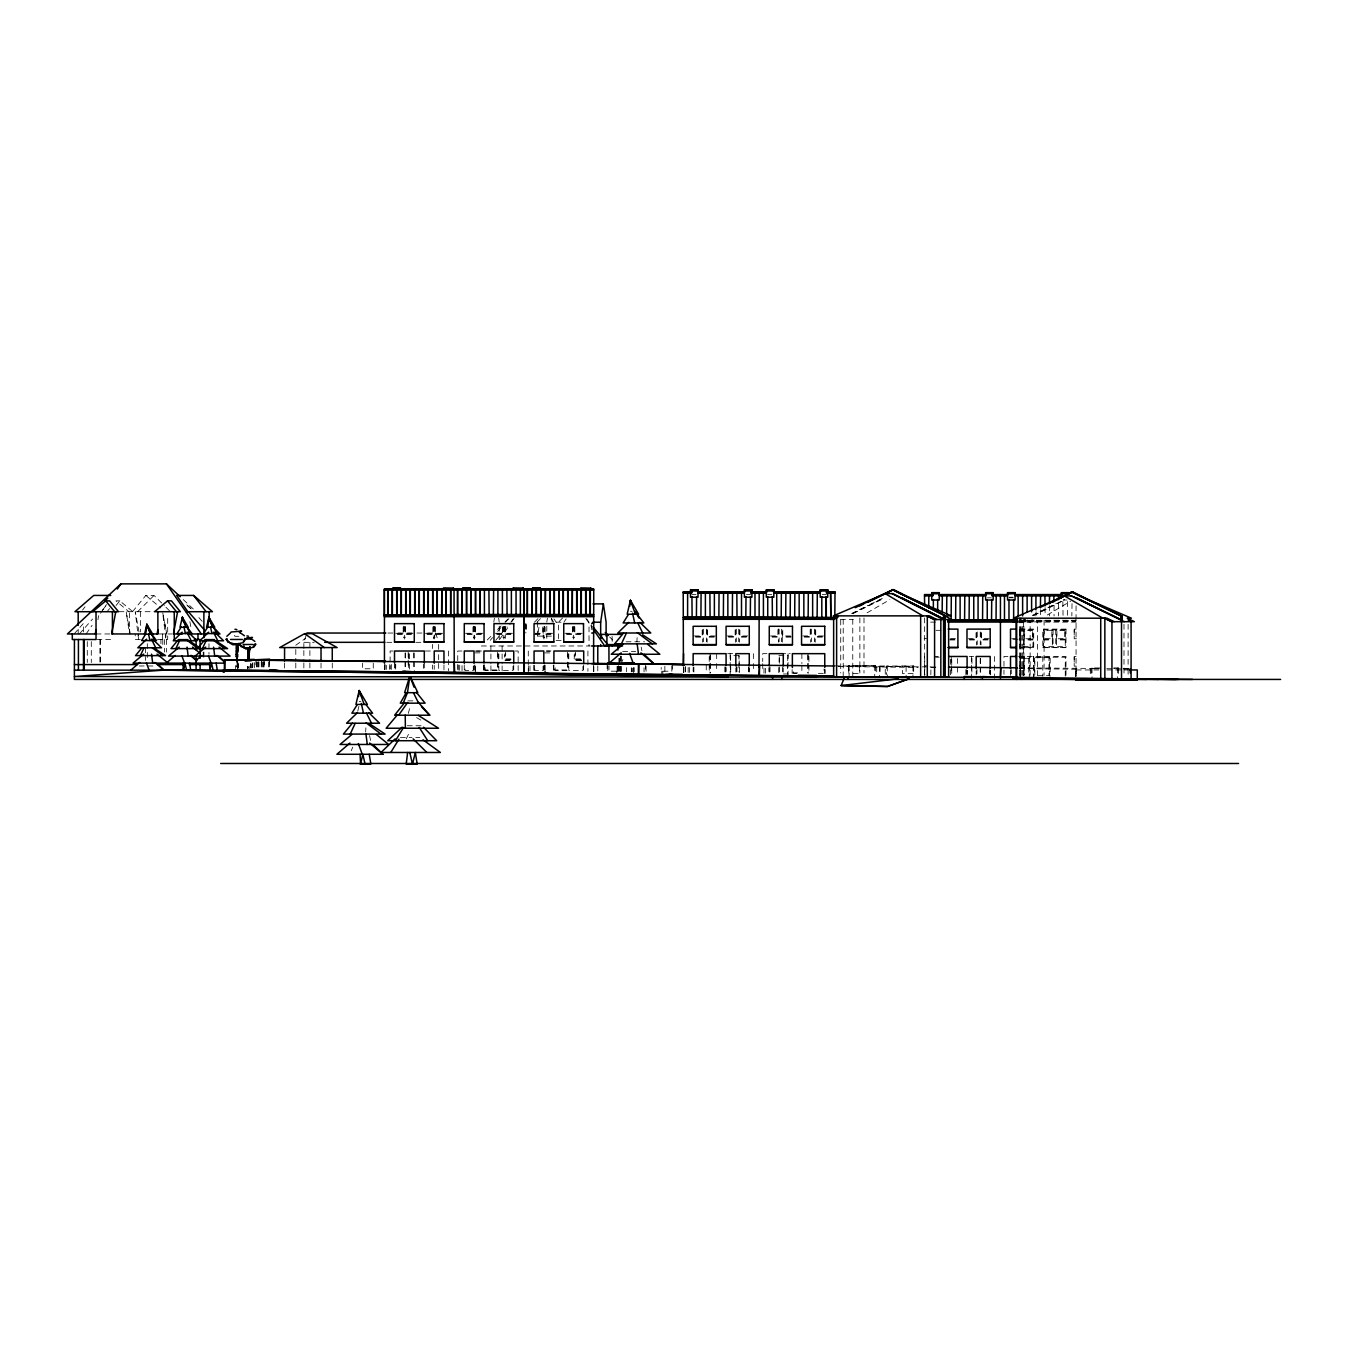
<?xml version="1.0" encoding="UTF-8"?>
<svg xmlns="http://www.w3.org/2000/svg" width="1348" height="1348" viewBox="0 0 1348 1348"><rect width="100%" height="100%" fill="white"/><g stroke="black" fill="none" stroke-linecap="round" stroke-linejoin="round"><path stroke-width="0.75" stroke-dasharray="5 3.75" d="M129.526 629.701L129.526 632.549L129.526 611.706M879.671 666.451L879.57 676.662M880.126 666.451L880.059 674.623M237.922 668.086L237.956 664.008M238.293 668.086L238.377 659.93M384.601 669.501L384.652 665.423M385.073 669.501L385.14 661.346M389.825 669.467L389.892 661.312M391.291 669.484L391.375 661.329M458.185 670.158L458.269 661.986M459.668 670.175L459.735 662.003M528.483 670.866L528.568 662.694M529.966 670.883L530.034 662.711M593.356 671.624L593.423 665.508M593.828 671.641L593.878 665.508M683.352 672.5L683.419 666.384M683.824 672.5L683.874 666.384M688.154 672.45L688.221 664.294M689.62 672.467L689.704 664.294M763.979 673.208L764.046 665.036M765.445 673.225L765.529 665.053M924.593 674.893L924.661 666.738M930.845 674.876L930.929 666.704L930.069 666.704M1075.822 676.426L1075.906 668.271L1076.277 676.443M247.863 669.097L247.897 666.519L248.318 667.58M250.509 667.563L250.543 663.486M252.278 667.58L252.329 663.502M252.767 667.597L252.868 659.425M254.553 667.614L254.62 661.497M235.546 668.945L235.597 665.71M247.409 669.265L247.442 666.552M365.662 731.998L365.898 727.853M636.896 641.783L637.115 637.638M493.789 622.203L494.396 618.125M551.383 636.121L537.65 636.121L539.116 626.18M546.799 622.203L547.406 618.125M97.898 619.692L98.64 615.699M632.263 671.826L633.172 667.951L631.926 671.826M357.726 711.239L359.141 705.408M408.292 713.429L410.23 706.251M303.856 648.506L303.856 642.322L306.266 634.891M433.82 638.598L435.64 633.038L427.333 633.038M351.255 750.701L352.772 747.146M620.973 664.059L624.006 656.931M406.254 738.839L409.944 731.357M510.858 622.203L513.15 618.867M499.872 639.104L510.504 623.652M511.684 621.934L514.043 618.496M563.885 622.203L566.16 618.867M86.104 633.964L92.102 625.32M100.51 613.239L106.526 604.595M82.548 610.071L85.042 606.819M102.583 610.071L106.307 605.185M107.048 611.706L109.592 608.605M116.029 605.505L119.837 600.854L132.795 611.706M132.492 611.706L145.854 595.428L154.026 595.428L164.456 605.774M490.234 640.367L492.61 637.537M497.665 631.471L501.54 626.837M495.676 640.367L506.983 626.837M74.106 633.964L83.374 623.45L83.509 633.964M79.414 633.964L92.574 619.035M487.251 639.997L491.666 635.515M497.564 629.516L503.461 623.534M504.927 622.035L507.876 619.052M505.416 622.203L509.578 617.974M534.465 622.203L538.711 617.873M536.959 622.203L541.205 617.873M562.588 617.974L558.443 622.203L558.443 640.367M137.631 611.706L154.026 595.428M295.768 645.254L305.625 638.295M1047.278 615.008L1070.565 601.225M867.084 612.835L889.849 599.675M1019.61 621.849L1026.89 618.193M1032.315 615.463L1055.905 603.601M1020.385 621.849L1027.665 618.193M1033.09 615.463L1064.566 599.641M1021.161 621.849L1028.44 618.193M1033.865 615.463L1064.718 599.944L1063.168 599.944M1025.98 620.029L1022.34 621.849L1022.34 679.426M1027.53 620.029L1023.89 621.849L1023.89 679.426M1027.968 621.849L1035.247 618.193M1033.781 620.029L1030.142 621.849L1030.142 675.314M1030.698 621.849L1034.337 620.029M851.616 613.509L868.146 605.37M869.965 604.46L882.822 598.124M852.391 613.509L883.597 598.124M853.166 613.509L884.372 598.124M238.849 636.29L234.923 636.29L232.968 632.953M926.497 638.379L924.172 638.75M926.497 665.76L924.172 666.131M1123.339 668.894L1130.332 668.793M1123.053 668.642L1128.175 668.625M691.794 594.401L696.006 594.401M746.421 594.401L750.617 594.401M767.602 594.401L771.797 594.401M822.213 594.401L826.425 594.401M1008.843 597.215L1013.039 597.215M987.511 597.804L991.269 597.804M1009.433 597.804L1013.19 597.804M1063.319 600.012L1067.077 600.012M119.837 600.854L115.945 600.854L128.903 611.706M630.443 611.301L632.111 611.301M118.894 611.706L154.144 611.706M840.478 619.372L853.335 619.372M1018.734 620.265L1076.243 620.265M1019.341 620.484L1076.058 620.484M1019.577 620.788L1075.603 620.788M1019.577 621.293L1075.603 621.293L1075.603 619.979M1016.089 621.849L1037.421 621.849L1037.421 675.314M930.609 622.119L938.831 622.119M1018.734 622.119L1076.243 622.119M556.117 622.203L561.947 622.203M525.855 624.107L526.04 631.993M526.04 624.562L526.04 631.521M1020.183 629.112L1033.714 629.112L1033.714 647.663L1020.183 647.663M1076.058 629.112L1074.204 629.112L1074.204 638.75L1076.53 638.75L1074.204 638.379M1019.391 629.853L1032.972 629.853L1032.972 646.636L1019.391 646.636M1074.204 629.853L1074.204 637.739M935.916 630.308L941.797 630.308M387.87 633.038L396.177 633.038M398.25 633.038L414.864 633.038M416.936 633.038L425.243 633.038M395.722 633.29L403.187 633.29L403.187 624.849M413.061 633.29L405.596 633.29L405.596 624.849M425.412 633.29L432.876 633.29L432.876 624.849M442.751 633.29L435.286 633.29L435.286 624.849M465.498 633.29L472.963 633.29L472.963 624.849M482.938 633.29L475.473 633.29L475.473 624.849M495.188 633.29L502.652 633.29L502.652 624.849M512.526 633.29L505.062 633.29L505.062 624.849M535.257 633.29L542.739 633.29L542.739 624.849M552.562 633.29L545.097 633.29L545.097 624.849M564.964 633.29L572.428 633.29L572.428 624.849M582.302 633.29L574.838 633.29L574.838 624.849M397.357 633.762L403.642 633.762L403.642 626.264M411.426 633.762L405.141 633.762L405.141 626.264M427.046 633.762L433.348 633.762L433.348 626.264M441.116 633.762L434.831 633.762L434.831 626.264M467.133 633.762L473.418 633.762L473.418 626.264M481.303 633.762L475.001 633.762L475.001 626.264M496.822 633.762L503.107 633.762L503.107 626.264M510.892 633.762L504.607 633.762L504.607 626.264M534.802 633.762L543.193 633.762L543.193 626.264M550.928 633.762L544.643 633.762L544.643 626.264M566.598 633.762L572.883 633.762L572.883 626.264M580.668 633.762L574.366 633.762L574.366 626.264M96.028 633.964L109.963 633.964M159.283 633.964L172.156 633.964M397.357 634.504L403.642 634.504L403.642 637.84M411.426 634.504L405.141 634.504L405.141 637.84M427.046 634.504L433.348 634.504L433.348 637.84M441.116 634.504L434.831 634.504L434.831 637.84M467.133 634.504L473.418 634.504L473.418 637.84M481.303 634.504L475.001 634.504L475.001 637.84M496.822 634.504L503.107 634.504L503.107 637.84M510.892 634.504L504.607 634.504L504.607 637.84M534.802 634.504L543.193 634.504L543.193 637.84M550.928 634.504L544.643 634.504L544.643 637.84M566.598 634.504L572.883 634.504L572.883 637.84M580.668 634.504L574.366 634.504L574.366 637.84M694.338 635.953L702.19 635.953L702.19 627.511M715.451 635.953L707.616 635.953L707.616 627.511M727.28 635.953L735.132 635.953L735.132 627.511M747.736 635.953L739.9 635.953L739.9 627.511M770.483 635.953L777.897 635.953L777.897 627.511M790.602 635.953L782.767 635.953L782.767 627.511M802.768 635.953L810.182 635.953L810.182 627.511M823.544 635.953L815.709 635.953L815.709 627.511M695.635 636.408L702.645 636.408L702.645 628.909M714.17 636.408L707.144 636.408L707.144 628.909M728.577 636.408L735.587 636.408L735.587 628.909M746.455 636.408L739.445 636.408L739.445 628.909M772.101 636.408L778.369 636.408L778.369 628.909M791.074 636.408L782.312 636.408L782.312 628.909M804.385 636.408L810.654 636.408L810.654 628.909M822.263 636.408L815.237 636.408L815.237 628.909M695.635 637.149L702.645 637.149L702.645 642.17M714.17 637.149L707.144 637.149L707.144 642.17M728.577 637.149L735.587 637.149L735.587 642.17M746.455 637.149L739.445 637.149L739.445 642.17M772.101 637.149L778.369 637.149L778.369 642.17M791.074 637.149L782.312 637.149L782.312 642.17M804.385 637.149L810.654 637.149L810.654 642.17M822.263 637.149L815.237 637.149L815.237 642.17M950.492 638.75L956.372 638.75M968.201 638.75L976.036 638.75L976.036 630.308M989.314 638.75L981.462 638.75L981.462 630.308M1011.725 638.75L1017.588 638.75M949.818 639.222L955.075 639.222M969.482 639.222L976.508 639.222L976.508 631.723M988.017 639.222L981.007 639.222L981.007 631.723M1013.005 639.222L1018.262 639.222M1032.972 639.222L1024.194 639.222L1024.194 629.853M1043.537 639.222L1052.316 639.222L1052.316 629.853M1065.257 639.222L1056.478 639.222L1056.478 629.853M96.871 639.525L113.131 639.525M140.361 639.525L135.238 639.525L135.238 633.964M157.514 639.525L167.691 639.525L167.691 615.75M949.818 639.963L955.075 639.963M969.482 639.963L976.508 639.963L976.508 644.967M988.017 639.963L981.007 639.963L981.007 644.967M1032.972 639.963L1024.194 639.963L1024.194 646.636M1043.537 639.963L1052.316 639.963L1052.316 646.636M1065.257 639.963L1056.478 639.963L1056.478 646.636M556.117 640.367L563.885 640.367M626.062 641.783L644.546 641.783M303.856 642.322L314.236 642.322M386.741 642.322L393.161 642.322M415.807 642.322L422.227 642.322M481.354 645.978L590.121 645.978M1020.183 647.377L1033.714 647.377M1042.796 647.377L1065.998 647.377M393.043 651.017L390.111 651.017L390.111 668.861M425.412 651.017L431.731 651.017M461.909 651.017L457.747 651.017L457.747 672.821M476.484 651.017L482.803 651.017M515.206 651.017L518.154 651.017L518.154 670.832M546.395 651.017L550.894 651.017M474.951 651.101L482.23 651.101M546.496 651.101L550.136 651.101M622.624 651.59L635.649 651.59M474.951 652.87L482.23 652.87M544.676 652.87L551.265 652.954M727.684 653.662L737.575 653.662M766.928 653.662L762.732 653.662L762.732 661.598M780.644 653.662L790.214 653.662M733.885 655.532L739.344 655.532M778.874 655.532L787.973 655.532M730.245 655.617L730.717 661.75L730.616 655.617M787.973 655.617L787.586 661.75M924.644 656.476L924.829 674.842M934.383 656.476L938.242 656.476M969.246 656.476L973.61 656.476M1007.933 656.476L1003.974 656.476L1003.974 674.32M1018.515 656.476L1065.998 656.476L1065.998 678.28M1076.058 656.476L1074.204 656.476L1074.204 666.131L1076.53 666.131L1074.204 665.76M935.445 657.217L939.219 657.217M1019.61 657.217L1023.772 657.217L1023.772 675.87M1074.204 657.217L1074.204 665.103M510.825 658.902L505.669 658.902L505.669 651.943M580.584 658.902L575.444 658.902L575.444 651.943M511.044 659.357L505.197 659.357L505.197 653.443M580.819 659.357L574.973 659.357L574.973 653.443M510.033 660.385L504.455 660.385L504.455 654.589M581.662 660.385L574.231 660.385L574.231 654.589M139.164 665.979L155.761 665.979M886.445 666.502L913.809 666.03L886.445 666.03L886.596 674.657M1021.11 667.546L1022.222 667.361M1099.58 667.934L1091.155 667.934L1091.307 676.561M1113.718 667.934L1118.537 667.934L1113.718 668.406M1091.155 668.406L1099.648 668.406M1099.193 668.76L1090.296 668.76L1090.296 676.191M1098.822 669.956L1075.704 669.956L1075.704 676.089M1106.994 669.956L1128.023 669.956M611.251 671.203L618.446 671.203L618.446 665.626M797.628 672.871L793.584 672.871L793.584 668.878M796.887 673.343L793.113 673.343L793.113 669.13M818.354 673.343L824.016 673.343L824.016 669.13M913.135 673.461L902.469 673.461L902.469 666.03M783.424 673.983L787.973 673.983M407.888 700.859L414.881 700.859M359.208 701.516L360.876 701.516M407.281 725.746L422.059 725.746M400.407 737.508L411.983 737.508M415.791 737.508L419.868 737.508M834.665 665.861L938.36 667.041M1019.442 667.85L1098.991 668.49M1106.725 668.726L1129.826 668.793M838.085 666.519L918.072 667.429M930.609 667.563L939.118 667.664M1019.021 668.574L1075.94 669.231L1075.872 676.089M416.566 717.557L423.676 721.837M187.439 605.673L193.185 610.492M145.854 595.428L160.8 607.948M186.883 604.915L192.73 610.341M183.294 599.607L193.994 609.633M165.939 607.257L170.421 611.706M609.7 636.997L612.632 639.997M198.847 617.569L202.722 621.984M586.751 618.867L589.025 622.203L589.025 645.978M585.841 618.496L591.755 627.09M553.944 618.901L556.219 622.203M551.45 618.901L553.708 622.203M236.136 665.676L236.658 666.94M435.64 633.038L437.443 638.598M641.176 647.124L641.918 650.696M369.571 735.57L370.7 740.911M163.31 615.75L166.748 633.964L162.552 611.706M189.883 621.698L190.995 627.696M139.013 631.942L135.238 611.706L138.591 639.525L138.591 633.964M130.318 633.964L126.173 611.706L129.526 633.964M551.635 618.125L552.242 622.203M498.625 618.125L499.232 622.203M163.041 615.75L165.922 639.525L165.922 633.964M631.487 667.951L631.707 671.826M249.127 666.198L249.161 669.265M237.602 665.289L237.652 668.928M885.282 674.185L885.232 665.996L876.689 666.03L876.739 674.219M644.024 667.833L644.058 671.927M631.302 667.951L631.319 671.826M1128.108 624.309L1128.108 667.176M1128.108 669.231L1128.108 675.348M1123.996 624.309L1123.996 675.348M1118.385 668.406L1118.385 676.561M1117.66 667.934L1117.66 678.617M1092.032 667.934L1092.032 678.617M1076.058 605.791L1076.058 676.224M1072.031 603.601L1071.845 615.952M1067.532 601.562L1067.346 615.952M1065.257 676.157L1065.257 657.217L1050.176 657.217L1050.176 676.157M1062.864 601.562L1063.05 615.952M1058.551 603.601L1058.365 615.952M1055.737 629.853L1055.737 646.636M1054.069 605.623L1054.069 615.952M1053.058 629.853L1053.058 646.636M1049.384 605.623L1049.57 615.952M1049.435 676.157L1049.435 657.217L1034.354 657.217L1034.354 676.157M1045.088 607.662L1045.088 615.952M1044.077 620.232L1044.077 675.348M1042.796 656.476L1042.796 676.308M1040.403 609.684L1040.403 615.952M1036.107 611.722L1035.921 615.952M1033.714 656.476L1033.714 676.308M1033.613 656.476L1033.613 678.28M1029.299 656.476L1029.299 678.28M1028.743 658.431L1028.827 674.758M1024.514 656.476L1024.514 674.842M1023.351 621.849L1023.351 675.314M1021.161 617.822L1021.161 675.314M1020.756 629.853L1020.756 646.636M1020.487 658.431L1020.571 676.797M1020.385 617.822L1020.385 679.426M1020.015 629.853L1020.015 639.222M1020.015 639.963L1020.015 646.636M1020.015 656.476L1020.015 678.28M1019.61 617.822L1019.61 679.426M1019.56 630.308L1019.56 638.75M1011.253 669.653L1011.253 673.798M1010.511 670.36L1010.511 676.898M994.605 656.476L994.605 678.28M990.51 670.36L990.51 674.32M990.19 670.765L990.19 674.842M989.449 669.653L989.449 673.798M980.586 658.431L980.687 678.28M980.266 631.942L980.266 644.546M980.215 658.431L980.215 674.758M977.249 631.942L977.249 644.546M976.929 669.653L976.929 673.798M976.188 670.765L976.188 674.842M971.959 658.431L971.857 674.758M971.403 656.476L971.403 678.28M967.325 670.36L967.325 674.32M967.089 670.36L967.089 674.32M966.348 669.838L966.348 674.051M965.876 669.686L965.876 675.685M957.569 658.464L957.569 674.32M951.739 659.678L951.739 673.68M951.267 657.217L951.267 663.536M951.267 665.626L951.267 674.051M950.525 659.324L950.525 667.732M950.525 669.838L950.525 676.157M924.644 617.889L924.644 676.898M913.674 666.502L913.674 674.657M912.95 666.03L912.95 676.696M906.092 666.502L906.092 676.696M887.304 666.03L887.304 676.696M875.442 665.979L875.442 674.152M874.717 665.524L874.717 676.191M864.001 617.923L864.001 673.023M859.872 617.923L859.872 673.023M859.485 666.03L859.485 673.461L848.819 673.461L848.819 666.03M852.779 619.372L852.779 677.117M849.088 665.524L849.088 676.191M848.364 665.979L848.364 674.152M843.208 619.372L843.208 677.117M840.731 619.962L840.731 673.023M825.077 669.535L825.077 673.495M824.757 669.535L824.757 673.495M814.495 629.145L814.495 641.732M811.395 629.145L811.395 641.732M808.935 656.51L808.935 673.343M808.193 654.42L808.193 673.343M807.722 654.875L807.722 672.871M801.875 653.662L801.875 663.587M801.875 665.558L801.875 671.506M792.135 669.535L792.135 673.495M788.058 653.662L788.058 675.483M787.502 663.789L787.586 673.983M783.272 667.951L783.272 672.045M782.531 666.839L782.531 673.056M781.57 629.145L781.57 641.732M779.329 671.944L779.329 655.617L778.874 665.828M779.11 629.145L779.11 641.732M778.773 667.546L778.773 675.483M770.011 666.839L770.011 673.056M769.27 667.951L769.27 672.045M768.95 667.546L768.95 671.506M762.732 663.587L762.732 671.506M753.364 653.662L753.364 661.598M753.364 663.587L753.364 671.506M749.269 667.951L749.269 672.045M748.949 667.546L748.949 671.506M748.528 666.839L748.528 673.056M739.344 665.828L738.974 655.617L738.889 671.944M739.445 667.546L739.445 675.483M738.704 629.145L738.704 641.732M736.968 666.738L736.968 672.871M736.564 666.839L736.564 673.056M736.328 629.145L736.328 641.732M735.823 667.951L735.823 672.045M730.161 653.662L730.161 675.483M726.083 667.546L726.083 671.506M725.746 667.546L725.746 671.506M725.342 667.024L725.342 673.343M724.87 666.872L724.87 672.871M716.664 653.662L716.664 661.598M716.664 663.587L716.664 671.506M710.447 654.875L710.447 672.871M709.975 654.42L709.975 673.343M709.233 656.51L709.233 673.343M706.403 629.145L706.403 641.732M706.251 664.952L706.251 673.107M703.386 629.145L703.386 641.732M693.883 667.024L693.883 673.343M693.462 667.546L693.462 671.506M693.142 667.546L693.142 671.506M685.441 666.839L685.441 673.056M685.256 666.839L685.256 673.056M683.588 667.951L683.588 672.045L683.402 667.209M672.45 664.244L672.45 670.36M671.725 666.283L671.86 671.203L661.194 671.203L661.194 667.479M664.867 666.283L664.867 672.399M662.828 671.203L662.828 673.983M661.767 671.203L661.767 673.983M646.08 666.283L646.08 674.438M645.355 664.244L645.355 672.399M634.217 667.664L634.217 671.742M633.493 667.664L633.493 673.781M626.635 667.664L626.635 671.742M621.495 656.156L621.495 664.294M621.495 666.333L621.495 672.433M620.703 656.156L620.703 664.294M620.703 666.333L620.703 672.433M620.417 656.156L620.417 664.294M620.417 666.333L620.417 672.433M619.642 658.195L619.642 664.294M619.642 666.333L619.642 672.433M618.917 658.195L618.917 664.294M618.917 666.333L618.917 672.433M618.125 666.333L618.125 672.433M617.839 666.333L617.873 673.983M617.064 666.333L617.064 672.433M616.811 671.203L616.811 673.983M612.144 636.424L612.144 642.558M608.993 665.861L608.993 669.838M607.864 665.626L607.779 671.203M607.139 663.587L607.139 669.703M597.787 665.861L597.787 673.815M593.575 664.952L593.575 671.203M591.351 624.562L591.351 629.786M587.913 651.017L587.913 671.253M583.701 664.884L583.516 671.253M582.959 666.266L582.959 670.411L568.805 670.411L568.805 666.047M573.625 626.483L573.625 639.07M568.805 653.797L568.805 664.193M568.064 653.797L568.064 670.411L554.651 670.411L554.651 666.266M567.609 652.213L567.609 660.099M567.609 662.07L567.609 669.939L555.123 669.939L555.123 665.996M553.91 664.884L553.775 671.338M553.32 665.204L553.405 671.338M546.799 626.23L546.799 638.345M545.148 665.204L545.148 671.338M544.592 664.884L544.676 671.338M543.935 626.483L543.901 639.07M543.8 665.305L543.8 671.422M543.059 666.266L543.059 670.411L534.802 670.411L534.802 666.266M537.65 622.203L537.65 636.121M534.061 665.305L534.061 671.422M534.01 665.187L534.01 671.253M528.264 651.017L528.264 673.275M525.855 623.366L525.855 633.021M513.74 664.884L513.74 670.832M512.998 666.266L512.998 670.411L498.844 670.411L498.844 666.047M505.416 626.23L505.416 638.345M503.866 626.483L503.866 639.07M502.113 645.978L502.113 651.943M502.113 653.932L502.113 663.873M502.113 665.861L502.113 673.815M499.232 626.23L499.232 639.626M498.844 653.797L498.844 664.193M498.103 653.797L498.103 670.411L484.69 670.411L484.69 666.266M497.648 652.213L497.648 660.099M497.648 662.07L497.648 669.939L485.162 669.939L485.162 665.996M490.908 645.978L490.908 651.943M490.908 653.932L490.908 663.873M490.908 665.861L490.908 673.815M484.134 664.884L484.134 670.832M483.949 664.884L484.05 671.338M483.578 665.204L483.578 671.338M474.867 664.884L474.951 671.338M474.26 626.483L474.26 639.07M474.159 626.483L474.159 639.07M474.024 665.305L474.024 671.422M473.283 666.266L473.283 670.411L465.026 670.411L465.026 666.266M464.234 664.884L464.285 671.422M462.027 665.626L462.027 671.203M448.379 651.017L448.379 670.832M443.964 664.884L443.964 672.821M438.656 644.378L438.656 652.634M438.656 654.69L438.656 669.114M434.09 626.483L434.09 639.07M434.224 665.305L434.224 669.383M432.607 644.378L432.607 648.506M432.607 665.002L432.607 669.114M424.3 662.913L424.3 668.861M423.558 664.193L423.558 668.338M414.173 652.954L414.274 672.821M413.718 652.954L413.802 669.299M409.404 653.797L409.404 662.121M409.404 664.008L409.404 670.411M408.663 653.797L408.663 668.338M408.191 652.213L408.191 658.127M408.191 660.099L408.191 667.968M405.462 652.954L405.546 669.299M405.091 652.954L404.99 672.821M404.4 626.483L404.4 639.07M395.722 664.042L395.722 667.968M395.25 664.193L395.25 670.411M394.509 662.913L394.509 668.861M386.303 665.305L386.303 669.383M384.45 664.564L384.45 669.383M373.261 663.199L373.261 668.76L362.578 668.76L362.578 663.199M332.265 663.048L332.265 668.844M321.026 663.048L321.026 668.844M309.888 642.322L309.888 648.506M309.888 650.562L309.888 660.874M309.888 662.93L309.888 669.114M303.856 650.562L303.856 660.874M303.856 662.93L303.856 669.114M295.802 649.517L295.802 661.11M295.802 663.048L295.802 668.844M284.563 663.048L284.563 668.844M269.6 659.88L269.6 668.052M269.448 661.935L269.448 668.052M268.555 661.935L268.555 668.052M264.157 659.88L264.275 668.052M264.141 661.935L264.023 668.052M263.366 661.935L263.366 668.052M263.096 661.935L263.096 668.052M262.186 661.935L262.186 670.091M261.428 659.88L261.36 668.119M261.276 661.986L261.276 668.119M258.867 661.935L258.867 668.052M258.715 661.935L258.715 668.052M257.94 661.935L257.94 668.052M257.013 661.935L257.013 668.052M256.676 661.935L256.676 668.052M255.901 659.88L255.952 668.052M251.503 663.974L251.503 668.052M250.442 663.974L250.442 668.052M237.299 661.801L237.299 667.934M237.113 661.801L237.113 667.934M208.974 643.704L208.974 654.151M203.902 652.061L203.902 660.402M203.194 652.061L203.194 660.402M166.427 639.525L166.427 652.061M164.591 639.525L164.591 652.061M162.788 639.525L162.788 645.793M162.552 633.964L162.552 639.525M160.934 639.525L160.934 643.704M147.303 643.704L147.303 660.402M145.449 647.883L145.449 660.402M140.361 611.706L140.361 631.942M100.611 639.525L100.611 664.581M99.904 639.525L99.904 664.581M91.293 641.614L91.293 662.491M87.283 641.614L87.283 662.491M78.201 629.314L78.201 633.964M1065.998 629.112L1042.796 629.112L1042.796 647.663L1065.998 647.663L1065.998 629.112M1065.257 629.853L1043.537 629.853L1043.537 646.636L1065.257 646.636L1065.257 629.853M1032.501 630.308L1024.665 630.308L1024.665 638.75L1032.501 638.75L1032.501 630.308M1051.844 630.308L1044.009 630.308L1044.009 638.75L1051.844 638.75L1051.844 630.308M1064.785 630.308L1056.95 630.308L1056.95 638.75L1064.785 638.75L1064.785 630.308M1048.963 657.689L1034.826 657.689L1034.826 675.685L1048.963 675.685L1048.963 657.689M1029.198 658.33L1020.116 658.33L1029.198 658.431M510.033 660.014L504.455 660.014L510.033 660.099M581.662 660.014L574.231 660.014L581.662 660.099M875.593 665.524L848.212 665.979L875.593 665.524M730.717 671.944L730.717 663.789L730.616 671.944M475.423 671.338L475.423 665.204L475.322 671.338"/><path stroke-width="1.5" d="M236.877 657.217L236.928 651.387M248.521 659.425L248.554 654.521M523.85 662.896L523.749 673.107M524.321 662.896L524.22 673.107M638.447 663.907L638.345 674.253M638.901 663.907L638.8 674.253M669.501 675.87L669.535 674.303M224.341 672.18L224.442 659.897L238.377 659.93M224.88 670.108L224.981 659.913M454.175 672.416L454.276 662.138L454.63 672.416M758.958 675.449L759.514 665.154L759.413 675.466M1000.182 677.859L1000.738 667.58L1000.654 677.875M1130.281 672.871L1130.332 668.793M236.069 656.392L236.456 654.05M237.518 654.488L236.608 651L238.36 643.468L237.501 651.017L236.608 651M247.83 658.717L248.167 656.762M249.043 657.133L248.302 654.184L249.953 646.855L248.302 654.184M964.309 679.426L964.309 676.528L1129.708 678.903L1115.133 678.718M237.433 644.698L237.568 652.668M249.043 654.218L248.976 648.894M236.81 644.715L236.625 648.927L236.49 644.698M248.453 648.91L248.201 654.471M249.11 655.583L248.858 652.533L249.11 654.252M236.793 649.079L236.507 651.337M248.453 652.584L247.88 657.302M236.119 654.69L236.557 644.984M237.501 652.348L238.512 643.721L236.591 652.297M249.043 655.313L249.902 648.068L248.268 655.297M248.133 658.633L248.841 655.297M146.005 632.279L146.865 624.276L152.779 634.285L144.522 634.285L146.865 624.276L149.409 630.948M181.913 621.26L182.351 617.266L188.248 627.275L179.992 627.275L182.351 617.266L184.895 623.939M207.811 627.275L208.906 617.266L214.804 627.275L206.547 627.275L208.906 617.266L211.434 623.939M358.534 696.512L359.191 690.547L367.397 704.448L355.923 704.448L359.191 690.547L361.18 695.77M629.769 606.297L630.426 600.332L638.615 614.233L627.157 614.233L630.426 600.332L631.74 603.803M407.618 752.47L406.203 764.131L417.189 764.131L415.319 752.47L412.471 764.131L409.792 752.47M409.59 677.859L407.484 692.687L403.187 703.167M600.669 638.059L600.669 622.203L603.382 603.887L593.019 603.887M95.236 633.964L96.028 629.701M115.776 611.706L111.631 633.964L145.466 633.964M157.076 633.964L157.868 629.701L157.868 633.964L150.875 633.964M177.616 611.706L173.454 633.964L182.165 633.964M183.008 670.141L184.069 666.637M409.287 677.859L404.619 692.687L417.846 692.687L410.752 677.859M844.269 677.96L841.118 685.576L887.506 686.486L908.805 678.87L887.506 686.486L841.118 685.576L898.274 678.769M140.394 655.617L143.714 648.439M175.88 648.607L180.025 639.626M202.436 648.607L206.564 639.626M350.21 734.087L355.131 723.404M621.428 643.855L626.365 633.172M231.047 631.993L241.646 631.15L240.264 631.218M406.27 692.67L400.255 703.167L425.092 703.167L416.347 692.282M395.436 740.709L403.574 727.414M390.768 752.47L398.941 739.176M145.837 633.846L141.607 640.57L156.52 640.57L150.016 632.161M181.306 626.837L177.077 633.56L192.006 633.56L186.58 626.55M207.862 626.837L203.632 633.56L218.561 633.56L212.04 625.152M357.119 704.852L351.879 713.176L372.604 713.176L365.83 704.431M628.353 614.637L623.113 622.961L643.839 622.961L637.048 614.216M117.327 589.042L120.932 583.869L166.461 583.869L180.228 596.743M398.637 715.215L407.652 702.46M404.72 702.46L394.627 715.215L429.877 715.215L418.2 702.291M243.365 641.48L244.864 638.447L245.656 639.205L243.146 642.625L233.777 644.816C230.66 645.355 222.942 634.74 228.183 642.12L237.13 644.732L237.501 651.017L237.332 648.927L237.417 650.006M253.188 647.158L255.227 643.636L255.901 644.277L253.795 647.158L245.909 648.995L239.422 644.277L241.208 646.72L248.74 648.927L248.858 652.381M141.641 648.135L135.508 655.617L165.551 655.617L155.34 648.894M197.533 648.607L204.913 639.626L214.602 639.626M352.367 723.168L343.403 734.087L385.14 734.087L369.672 723.876M623.602 632.953L614.637 643.855L656.375 643.855L642.608 634.807M397.458 714.777L386.168 728.24L438.538 728.24L418.352 715.417M146.646 639.188L137.782 647.798L161.541 647.798L152.728 639.188M182.115 632.178L173.252 640.789L197.027 640.789L188.198 632.178M208.67 632.178L199.807 640.789L223.566 640.789L214.753 632.178M357.506 712.587L346.571 723.219L379.563 723.219L368.678 712.587M628.741 622.372L617.805 633.004L650.798 633.004L639.912 622.372M395.132 738.873L381.012 752.47L440.375 752.47L423.019 739.816M402.209 727.111L387.735 740.709L436.685 740.709L423.525 727.246M120.932 583.869L67.4 633.964L96.028 633.964M104.891 600.854L107.806 598.141M226.835 636.29L230.559 632.835M130.807 670.158L139.771 662.458M166.293 663.132L175.24 655.448M195.831 660.571L201.796 655.448M349.941 743.051L336.899 754.273L383.017 754.273L372.924 744.568M608.116 664.059L621.175 652.836M143.731 654.117L133.064 663.098L224.088 663.132M179.217 647.107L168.551 656.088L230.104 656.088L219.067 647.107M195.106 656.088L205.755 647.107M351.879 734.491L340.033 744.467L388.645 744.467L376.378 734.491M623.096 644.277L611.251 654.252L659.863 654.252L647.613 644.277M92.759 611.706L105.717 600.854L109.609 600.854L118.506 611.706L74.932 611.706L93.753 595.428L110.738 595.428M167.556 600.854L154.599 611.706L180.346 611.706L171.449 600.854L167.556 600.854L176.453 611.706M304.631 633.661L279.676 647.579L337.152 647.579L312.197 633.661L304.631 633.661L324.346 647.579M1041.397 606.87L1072.722 591.907L1122.277 616.322L1122.277 620.35L1071.171 595.917M1016.443 620.029L1012.803 621.849L1017.909 621.849M1049.418 603.23L1071.946 591.907L1121.519 616.322L1121.519 620.35M1052.013 602.32L1072.722 591.907M837.462 615.868L830.368 619.372L834.412 619.372M855.289 607.662L893.555 589.582L945.116 615.514L945.116 677.117M859.738 605.859L863.411 604.056M867.067 602.236L890.944 590.491M833.081 619.372L838.405 616.744M867.842 602.236L891.719 590.491M837.192 617.62L833.637 619.372L833.637 677.117L948.638 677.117L948.638 619.524M944.341 619.524L892.78 593.609L885.198 593.609L833.334 615.868L929.48 615.868L936.759 619.524M226.481 639.205L228.183 642.12M239.792 644.277L239.422 644.277M246.785 637.789L252.514 637.503L251.368 637.57M226.043 639.205L227.273 638.952M232.631 644.007L236.237 643.67M244.948 648.321L249.481 647.899M236.422 656.291L237.4 662.138M245.168 661.194L251.385 660.722M163.293 670.158L728.308 676.528L163.293 670.158L74.393 676.528L1017.757 677.286M1126.372 678.937L1134.999 678.92M1126.355 679.662L1129.624 679.611L1083.354 678.701M635.464 663.772L644.024 663.772M1119.666 678.87L1128.225 678.853M453.434 588.099L443.425 587.913L443.61 589.025M523.209 588.099L513.184 587.913L513.184 589.025L513.369 588.099M590.744 588.099L580.718 587.913L580.904 589.025M393.026 588.2L400.541 588.2M462.802 588.2L470.317 588.2M540.093 588.2L532.578 588.2L532.763 589.127L532.578 588.014L540.093 588.014L540.093 589.127M593.575 589.312L384.45 589.312L384.45 663.267M384.45 590.053L593.575 590.053M690.496 590.036L698.011 590.036M744.399 590.036L751.914 590.036M766.304 590.036L773.819 590.036M820.191 590.036L827.723 590.036M690.496 590.963L698.011 590.963M744.399 590.963L751.914 590.963M766.304 590.963L773.819 590.963M820.191 590.963L827.723 590.963M691.423 591.755L683.217 591.755L683.402 665.912L683.588 653.662M697.59 591.755L744.821 591.755M750.988 591.755L767.231 591.755M773.398 591.755L820.629 591.755M826.796 591.755L835.002 591.755L834.816 617.67L683.402 617.67M683.402 591.974L691.794 591.974M698.096 591.974L744.315 591.974M750.617 591.974L765.495 591.974M773.904 591.974L820.123 591.974M826.425 591.974L834.816 591.974M683.402 592.648L691.794 592.648M698.096 592.648L744.315 592.648M750.617 592.648L765.495 592.648M773.904 592.648L820.123 592.648M826.425 592.648L834.816 592.648M683.402 592.867L691.794 592.867M698.096 592.867L744.315 592.867M750.617 592.867L765.495 592.867M773.904 592.867L820.123 592.867M826.425 592.867L834.816 592.867M931.738 592.834L939.253 592.834M985.641 592.834L993.156 592.834M1007.546 592.834L1015.061 592.834M1061.432 592.834L1068.947 592.834M900.009 593.609L901.542 593.609M931.738 593.76L939.253 593.76M985.641 593.76L993.156 593.76M1007.546 593.76L1015.061 593.76M1061.432 593.76L1068.947 593.76M932.664 594.569L924.458 594.569L924.644 605.488M938.831 594.569L986.062 594.569M992.229 594.569L1008.473 594.569M1014.64 594.569L1061.87 594.569M924.644 594.771L933.035 594.771M939.337 594.771L985.557 594.771M991.858 594.771L1006.737 594.771M1015.145 594.771L1061.365 594.771M186.058 611.706L212.462 611.706L193.64 595.428L176.672 595.428L187.827 611.706M924.644 595.462L933.035 595.462M939.337 595.462L985.557 595.462M991.858 595.462L1006.737 595.462M1015.145 595.462L1061.365 595.462M924.644 595.681L933.035 595.681M939.337 595.681L985.557 595.681M991.858 595.681L1006.737 595.681M1015.145 595.681L1061.365 595.681M1063.168 595.917L1071.946 595.917M384.264 614.823L593.76 614.823M384.45 615.008L593.575 615.008M469.256 615.295L473.401 615.295M496.3 615.295L500.462 615.295M543.177 615.295L547.339 615.295M570.238 615.295L574.4 615.295M892.005 589.582L945.116 615.514M936.287 615.868L937.837 615.868M1071.171 591.907L1122.277 616.322M593.76 616.676L384.264 616.676L384.264 589.127L593.76 589.127L593.575 662.879M817.124 617.03L817.309 592.665M821.808 617.03L821.808 596.726M683.217 617.451L835.002 617.451M834.361 618.479L759.665 618.479L759.665 617.182L834.361 617.991M683.217 619.305L832.946 619.305M950.003 619.979L999.795 619.979L999.795 621.293L947.93 621.293M1017.504 619.979L1000.907 619.979L1000.907 621.293L1017.504 621.293M947.745 620.265L1017.251 620.265M947.745 620.484L1017.504 620.484M947.745 622.018L1017.251 622.018M592.901 622.203L600.669 622.203M591.721 623.366L593.575 623.366M948.234 629.112L957.906 629.112L957.906 647.663L948.234 647.663M1016.308 629.112L1010.511 629.112L1010.511 647.663L1016.308 647.663M306.872 633.038L385.798 633.038M591.721 633.021L593.575 633.021M189.36 633.964L206.311 633.964M216.017 633.964L219.994 633.964L215.41 629.668M622.136 634.386L601.494 634.386L601.494 638.463M245.218 639.036L251.183 639.036L250.256 637.789M194.247 639.525L200.111 639.525L200.111 658.33M230.508 639.457L242.354 639.457M188.046 639.626L178.357 639.626L170.977 648.607L227.593 648.607L215.663 640.755M394.509 641.918L414.274 641.918M424.199 641.918L443.964 641.918M464.285 641.918L484.05 641.918M493.975 641.918L513.74 641.918M534.061 641.918L553.826 641.918M563.75 641.918L583.516 641.918M324.615 642.322L384.854 642.322M243.162 644.496L253.121 644.496M606.853 644.597L622.557 644.597M693.142 644.58L716.327 644.58M726.083 644.58L749.269 644.58M769.27 644.58L792.472 644.58M801.554 644.58L824.757 644.58M591.502 645.978L622.557 645.978M948.234 647.377L957.906 647.377M966.988 647.377L990.19 647.377M1010.511 647.377L1016.308 647.377M948.874 656.476L967.089 656.476L967.089 668.372M1016.51 656.476L1010.511 656.476L1010.511 668.726M362.578 661.346L373.261 661.346M618.446 663.772L607.864 663.115M662.053 664.244L645.22 663.772L672.585 664.244M74.426 664.581L137.21 664.581M157.868 664.581L184.727 664.581M189.209 664.581L209.294 664.581M74.393 670.158L224.341 670.158L833.991 676.207M1129.472 669.956L1137.291 669.956L1137.291 680.167L1075.704 680.167M412.387 671.742L402.412 671.422L411.342 671.641M359.478 672.18L422.986 672.18M402.445 672.821L412.387 672.821M534.01 673.275L546.783 673.275M541.458 674.051L606.33 674.051M670.226 673.983L671.287 673.983M665.811 674.438L672.45 674.438M797.982 675.483L816.652 675.483M1090.869 678.971L1091.931 678.971M1099.328 678.971L1100.389 678.971M1280.6 679.426L74.393 679.426L74.426 639.525M220.668 763.49L1238.593 763.49M360.101 763.996L370.852 763.996L369.217 754.273M1178.337 679.426L1123.187 679.089L1192.491 679.426M683.436 664.328L671.287 664.21M238.006 659.913L385.14 661.346M661.396 664.126L593.912 663.469M224.442 659.897L834.092 665.996M948.486 667.142L1017.42 667.833M269.432 670.428L278.059 670.31M533.774 672.972L547.625 673.006M668.979 674.27L682.408 674.354M798.235 675.5L817.191 675.685M1085.645 678.718L1129.725 679.004M1136.027 679.325L1146.541 679.426M224.341 670.158L833.233 676.376M1063.505 678.735L1132.404 679.426M1137.763 679.089L1175.625 679.426M250.593 659.408L254.637 659.442M269.701 660.048L385.545 661.363M591.738 663.705L608.656 663.907M671.725 664.615L684.43 664.766M1137.729 679.207L1158.775 679.426M269.701 670.242L276.087 670.327M534.903 673.275L547.625 673.41M669.619 674.809L682.324 674.944M798.016 676.258L817.04 676.477M1012.702 678.718L1075.94 679.426M1084.348 678.718L1117.627 679.426M982.389 676.528L1001.025 677.37M234.956 629.246L236.877 629.617M246.903 635.902L248.521 636.222M1079.529 595.917L1131.393 618.193L1127.265 618.193L1134.359 621.681L1111.392 621.681L1104.298 618.193M900.363 593.609L951.3 615.868L944.645 615.868L951.924 619.524L934.029 619.524L926.75 615.868M1128.091 619.945L1131.629 621.681M1076.395 597.737L1122.277 620.35M1073.783 596.827L1124.249 621.681M1114.122 621.681L1107.028 618.193L1013.41 618.193L1064.364 595.917L1102.9 618.193M892.78 589.582L944.341 615.514L944.341 677.117M901.542 597.636L945.116 619.524M892.005 593.609L943.566 619.524M885.198 593.609L922.824 615.868M189.108 640.755L201.037 648.607M251.453 638.935L254.856 641.412M240.365 632.835L244.426 635.784M637.385 632.65L652.264 643.855M366.151 722.865L381.029 734.087M212.714 639.626L224.627 648.607M186.176 639.626L198.072 648.607M152.172 647.765L162.602 655.617M192.528 647.107L200.397 653.527M157.042 654.117L168.079 663.098M640.907 652.836L654.083 664.059M369.689 743.051L382.866 754.273M216.91 655.448L224.442 661.851M190.354 655.448L196.37 660.571M154.868 662.458L163.917 670.158M644.159 654.353L654.252 664.059M219.387 656.729L223.38 660.571M191.5 655.448L196.842 660.571M157.345 663.738L164.035 670.158M413.111 738.873L426.844 752.47M605.269 632.515L608.218 635.515M421.486 706.605L429.507 715.215M188.349 611.706L203.885 629.314M592.901 626.837L608.908 645.978L608.993 663.873M105.717 600.854L114.631 611.706M193.64 595.428L206.092 611.706M238.95 631.487L240.062 632.953M166.461 583.869L201.29 633.964M592.935 628.808L604.73 645.978M419.228 727.414L427.72 740.709M635.194 611.301L638.952 617.957M212.344 625.152L217.079 633.56M186.732 626.837L190.523 633.56M151.262 633.846L155.054 640.57M413.415 692.67L418.605 703.167M637.671 622.759L642.71 633.004M366.454 712.974L371.475 723.219M213.523 632.178L217.753 640.789M186.968 632.178L191.197 640.789M151.482 639.188L155.711 647.798M410.55 677.859L414.038 687.126M629.567 653.376L633.493 664.059M358.349 743.591L362.258 754.273M208.485 655.954L211.114 663.132M181.929 655.954L184.558 663.132M146.443 662.98L149.089 670.158M630.426 600.332L635.38 614.233M359.191 690.547L364.145 704.448M208.906 617.266L212.462 627.275M182.351 617.266L185.906 627.275M146.865 624.276L150.437 634.285M365.038 763.996L362.848 754.273L360.573 763.996L360.068 754.273M213.102 670.141L211.535 663.132L209.9 670.141L209.53 663.132M186.563 670.141L184.979 663.132L183.345 670.141L182.974 663.132M632.549 613.239L634.706 622.961M361.315 703.454L363.471 713.176M210.49 626.837L211.973 633.56M183.935 626.837L185.434 633.56M148.465 633.846L149.948 640.57M243.87 645.844L244.241 648.051M216.118 663.132L217.298 670.141M189.562 663.132L190.742 670.141M603.382 603.887L606.111 622.203L606.111 636.071M637.166 643.872L638.497 654.252M365.948 734.087L367.279 744.467M213.574 647.107L214.72 656.088M187.018 647.107L188.164 656.088M151.532 654.117L152.695 663.098M248.537 656.729L248.74 658.734M236.911 654.016L237.147 656.392L237.265 652.297M236.894 656.24L237.299 662.087M248.908 652.449L248.959 653.359M248.757 652.331L248.807 653.409M237.164 648.792L237.231 650.073M248.201 648.894L248.302 652.449L248.251 649.146M405.226 715.148L405.377 728.24M249.178 657.302L249.178 659.189M237.669 654.69L237.669 656.948M1131.09 621.681L1131.09 679.426M1121.519 621.681L1121.519 679.426M1120.744 616.322L1120.744 620.35M1111.948 679.426L1111.948 621.681L1104.855 618.193L1104.855 679.426M1100.726 618.193L1100.726 679.426M1068.762 593.76L1068.947 592.648L1061.432 592.648L1061.432 597.939M1061.617 592.834L1061.617 593.76M1058.551 595.479L1058.365 599.708M1053.883 595.479L1053.883 601.73M1049.57 595.479L1049.384 603.769M1044.902 595.479L1045.088 605.791M1040.589 595.479L1040.403 607.83M1035.921 595.479L1035.921 609.852M1031.608 595.479L1031.608 611.874M1027.125 595.479L1027.125 611.874M1022.626 595.479L1022.626 615.935M1021.733 678.297L1021.733 679.426M1018.144 595.479L1018.144 615.935M1016.695 618.193L1016.695 679.426M1016.089 621.849L1016.089 679.426M1013.645 599.54L1013.645 619.996M1008.978 599.54L1008.978 619.996M1004.479 595.479L1004.479 619.996M1000.435 594.569L1000.435 667.968M996.223 595.462L996.037 619.979M991.724 599.523L991.538 619.979M990.19 668.726L990.19 656.476L976.188 656.476L976.188 668.726M987.241 599.523L987.241 619.979M982.743 595.462L982.557 619.979M982.389 678.297L982.389 679.426M978.075 595.462L978.075 619.979M973.761 595.462L973.761 619.979M969.279 595.462L969.094 619.979M964.78 595.462L964.595 619.979M960.113 595.462L960.113 619.979M955.799 595.462L955.614 619.979M951.317 595.462L951.132 619.979M946.818 595.462L946.633 613.896M943.566 615.514L943.566 677.117M942.336 595.462L942.151 611.857M940.837 619.524L940.837 677.117M937.652 599.523L937.652 611.857M934.585 677.117L934.585 619.524L927.306 615.868L927.306 677.117M933.355 599.523L933.355 607.796M928.856 595.462L928.671 607.796M920.65 615.868L920.65 677.117M847.943 678.297L847.943 679.426M836.619 615.868L836.619 677.117M826.29 596.726L826.29 617.199L826.105 596.726M824.757 667.546L824.757 653.662L792.371 653.662L792.371 667.546M820.393 590.036L820.393 590.963M812.642 592.665L812.642 617.182M808.328 592.665L808.143 617.182M803.846 592.665L803.846 617.182M799.162 592.665L799.162 617.182M794.865 592.665L794.68 617.182M790.366 592.665L790.181 617.182M785.884 592.648L785.699 617.182M783.272 665.912L783.272 653.662L769.27 653.662L769.27 665.912M781.739 676.528L781.739 679.426M781.385 592.648L781.2 617.182M776.718 592.648L776.718 617.182M772.606 676.528L772.606 679.426M772.219 596.709L772.404 617.165M767.737 596.709L767.737 617.165M763.423 592.648L763.423 617.165M759.194 591.755L759.008 667.209M754.981 592.648L754.981 617.182M750.482 596.709L750.297 617.182M749.269 665.912L749.269 653.662L735.823 653.662L735.823 665.912M746 596.709L745.815 617.182M741.501 592.648L741.501 617.182M736.834 592.648L737.019 617.182M732.52 592.648L732.335 617.182M727.853 592.648L727.853 617.182M726.083 665.558L726.083 653.662L693.142 653.662L693.142 665.558M723.539 592.648L723.354 617.182M719.057 592.648L718.872 617.182M714.373 592.648L714.373 617.182M709.891 592.648L710.076 617.182M705.392 592.648L705.392 617.182M701.095 592.648L700.909 617.182M696.596 596.709L696.411 617.182M691.928 596.709L692.114 617.182M687.615 592.648L687.615 617.182M617.839 645.978L617.839 650.056M612.295 644.597L612.295 645.978M606.988 634.386L606.853 645.978M606.111 644.597L606.111 645.978M600.669 644.597L600.669 645.978M597.787 645.978L597.787 663.873M590.744 587.913L590.559 589.025M590.323 590.053L590.323 614.57M590.121 590.053L590.121 614.57M585.824 590.053L585.824 614.57M585.639 590.053L585.639 614.57M583.701 662.913L583.701 651.017L553.91 651.017L553.91 662.913M581.325 590.053L581.325 614.57M581.14 590.053L581.14 614.57M576.843 590.053L576.843 614.57M576.658 590.053L576.658 614.57M567.862 590.053L567.862 614.57M567.677 590.053L567.677 614.57M563.363 590.053L563.363 614.57M563.178 590.053L563.178 614.57M554.382 590.053L554.382 614.57M554.197 590.053L554.197 614.57M549.9 590.053L549.9 614.57M549.714 590.053L549.714 614.57M545.097 671.422L545.097 673.275M543.8 663.267L543.8 651.017L534.061 651.017L534.061 663.267M540.919 590.053L540.919 614.57M540.733 590.053L540.733 614.57M539.908 588.2L539.908 589.127M536.42 590.053L536.42 614.57M536.234 590.053L536.234 614.57M531.938 590.053L531.938 614.57M531.752 590.053L531.752 614.57M527.439 590.053L527.439 614.57M527.253 590.053L527.253 614.57M523.984 589.127L523.984 662.879M523.799 589.127L523.799 664.564M523.209 587.913L523.209 589.025M523.024 588.099L523.024 589.025M520.362 590.053L520.362 614.57M516.048 590.053L516.048 614.57M513.74 662.913L513.74 651.017L483.949 651.017L483.949 662.913M511.381 590.053L511.381 614.57M506.882 590.053L507.067 614.57M502.4 590.053L502.4 614.57M497.901 590.053L497.901 614.57M493.604 590.053L493.402 614.57M488.92 590.053L489.105 614.57M484.421 590.053L484.421 614.57M480.124 590.053L480.124 614.57M479.939 590.053L479.939 614.57M475.625 590.053L475.625 614.57M475.44 590.053L475.44 614.57M474.024 663.267L474.024 651.017L464.285 651.017L464.285 663.267M471.143 590.053L471.143 614.57M470.958 590.053L470.958 614.57M470.317 589.127L470.317 588.014L462.802 588.014L462.987 589.127M470.132 588.2L470.132 589.127M466.644 590.053L466.644 614.57M466.459 590.053L466.459 614.57M462.162 590.053L462.162 614.57M461.976 590.053L461.976 614.57M457.663 590.053L457.663 614.57M457.478 590.053L457.478 614.57M454.04 589.127L454.225 662.491M453.434 587.913L453.248 589.025M450.771 590.053L450.771 614.57M450.586 590.053L450.586 614.57M446.272 590.053L446.272 614.57M446.087 590.053L446.087 614.57M443.964 663.267L443.964 651.017L434.224 651.017L434.224 663.267M437.291 590.053L437.291 614.57M437.106 590.053L437.106 614.57M432.809 590.053L432.809 614.57M432.624 590.053L432.624 614.57M428.31 590.053L428.31 614.57M428.125 590.053L428.125 614.57M424.3 662.913L424.3 651.017L394.509 651.017L394.509 662.913M423.828 590.053L423.828 614.57M423.643 590.053L423.643 614.57M419.329 590.053L419.329 614.57M419.144 590.053L419.144 614.57M414.847 590.053L414.847 614.57M414.662 590.053L414.662 614.57M410.348 590.053L410.348 614.57M410.163 590.053L410.163 614.57M405.866 590.053L405.866 614.57M405.681 590.053L405.681 614.57M401.367 590.053L401.367 614.57M401.182 590.053L401.182 614.57M400.541 589.127L400.541 588.014L393.026 588.014L393.026 589.127M400.356 588.2L400.356 589.127M396.868 590.053L396.868 614.57M396.683 590.053L396.683 614.57M393.212 588.2L393.212 589.127M392.386 590.053L392.386 614.57M392.201 590.053L392.201 614.57M387.887 590.053L387.887 614.57M387.702 590.053L387.702 614.57M332.265 647.579L332.265 661.11M321.026 647.579L321.026 661.11M284.563 647.579L284.563 661.11M223.229 670.158L223.229 672.18M209.193 611.706L209.193 621.479M203.885 611.706L203.885 637.671M200.111 664.581L200.111 670.158M197.988 633.964L197.988 639.525M196.1 639.525L196.1 649.972M196.1 656.24L196.1 670.158M174.263 611.706L174.263 639.525M157.868 611.706L157.868 633.964M112.423 611.706L112.423 633.964M96.028 611.706L96.028 639.525L72.303 639.525L72.303 633.964M84.199 639.525L84.199 670.158M83.492 639.525L83.492 670.158M78.42 639.525L78.42 670.158M78.201 611.706L78.201 625.405M698.011 589.834L690.496 589.834L690.496 597.215L698.011 597.215L698.011 589.834M751.914 589.834L744.399 589.834L744.399 597.215L751.914 597.215L751.914 589.834M773.819 589.834L766.304 589.834L766.304 597.215L773.819 597.215L773.819 589.834M827.723 589.834L820.191 589.834L820.191 597.215L827.723 597.215L827.723 589.834M939.253 592.648L931.738 592.648L931.738 600.012L939.253 600.012L939.253 592.648M993.156 592.648L985.641 592.648L985.641 600.012L993.156 600.012L993.156 592.648M1015.061 592.648L1007.546 592.648L1007.546 600.012L1015.061 600.012L1015.061 592.648M523.344 614.503L454.68 614.503L454.68 615.817L523.344 615.817L523.344 614.503M593.12 614.503L524.456 614.503L524.456 615.817L593.12 615.817L593.12 614.503M830.789 617.03L830.604 592.665L830.789 617.199M758.553 617.182L683.857 617.182L683.857 618.479L758.553 618.479L758.553 617.182M414.274 623.635L394.509 623.635L394.509 642.204L414.274 642.204L414.274 623.635M443.964 623.635L424.199 623.635L424.199 642.204L443.964 642.204L443.964 623.635M484.05 623.635L464.285 623.635L464.285 642.204L484.05 642.204L484.05 623.635M513.74 623.635L493.975 623.635L493.975 642.204L513.74 642.204L513.74 623.635M553.826 623.635L534.061 623.635L534.061 642.204L553.826 642.204L553.826 623.635M583.516 623.635L563.75 623.635L563.75 642.204L583.516 642.204L583.516 623.635M716.327 626.298L693.142 626.298L693.142 644.85L716.327 644.85L716.327 626.298M749.269 626.298L726.083 626.298L726.083 644.85L749.269 644.85L749.269 626.298M792.472 626.298L769.27 626.298L769.27 644.85L792.472 644.85L792.472 626.298M824.757 626.298L801.554 626.298L801.554 644.85L824.757 644.85L824.757 626.298M990.19 629.112L966.988 629.112L966.988 647.663L990.19 647.663L990.19 629.112M269.819 659.425L250.239 659.88L269.819 659.425M634.369 663.115L606.988 663.587L634.369 663.115M572.344 614.57L572.344 590.053L572.159 614.57M558.881 614.57L558.881 590.053L558.695 614.57M545.401 614.57L545.401 590.053L545.215 614.57M441.79 614.57L441.79 590.053L441.605 614.57"/></g></svg>
